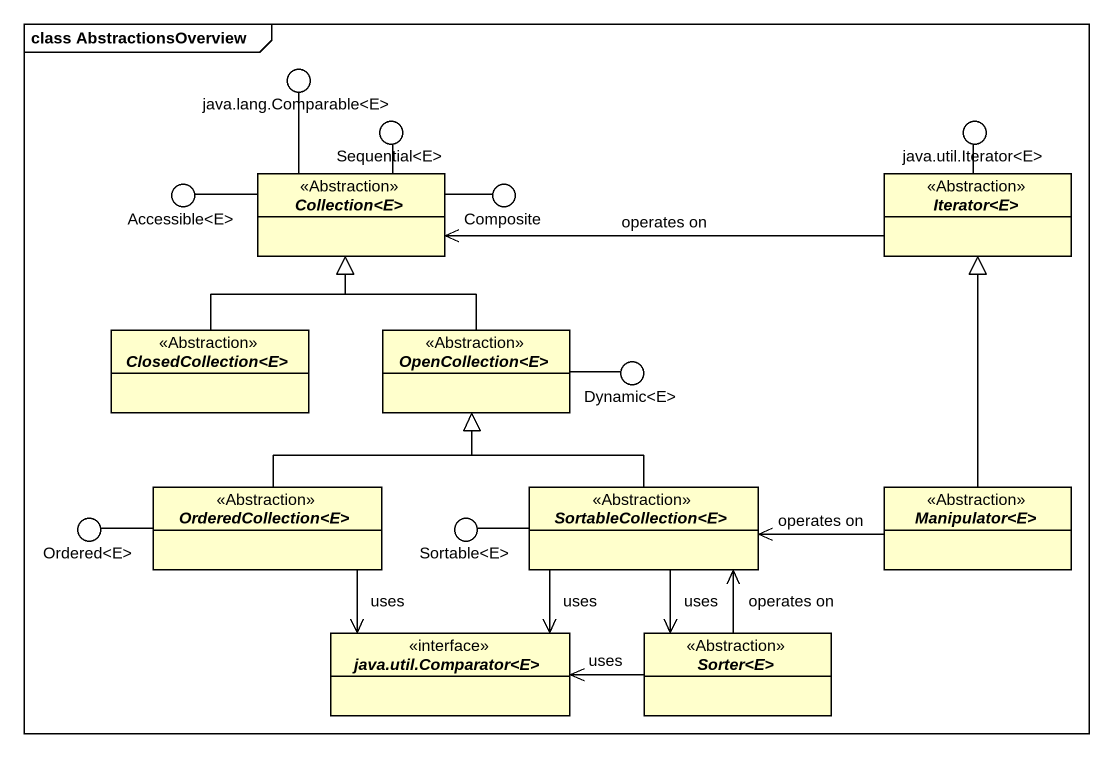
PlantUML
@startuml
mainframe class AbstractionsOverview
allowmixing
hide circle
hide empty members
() "java.lang.Comparable<E>" as java_lang_Comparable_E
() "Sequential<E>" as Sequential_E
() "java.util.Iterator<E>" as java_util_Iterator_E
() "Accessible<E>" as Accessible_E
abstract class "Collection<E>" as Collection_E <<Abstraction>>
() Composite
abstract class "Iterator<E>" as Iterator_E <<Abstraction>>
abstract class "ClosedCollection<E>" as ClosedCollection_E <<Abstraction>>
abstract class "OpenCollection<E>" as OpenCollection_E <<Abstraction>>
() "Dynamic<E>" as Dynamic_E
() "Ordered<E>" as Ordered_E
abstract class "OrderedCollection<E>" as OrderedCollection_E <<Abstraction>>
() "Sortable<E>" as Sortable_E
abstract class "SortableCollection<E>" as SortableCollection_E <<Abstraction>>
abstract class "Manipulator<E>" as Manipulator_E <<Abstraction>>
interface "java.util.Comparator<E>" as java_util_Comparator_E
abstract class "Sorter<E>" as Sorter_E <<Abstraction>>
Collection_E -up- java_lang_Comparable_E
Collection_E -up- Sequential_E
Collection_E -left- Accessible_E
Collection_E -right- Composite
Iterator_E -up- java_util_Iterator_E
Iterator_E -left-> Collection_E : operates on
ClosedCollection_E -up-|> Collection_E
OpenCollection_E -up-|> Collection_E
OpenCollection_E -right- Dynamic_E
OrderedCollection_E -up-|> OpenCollection_E
OrderedCollection_E -left- Ordered_E
OrderedCollection_E --> java_util_Comparator_E : uses
SortableCollection_E -up-|> OpenCollection_E
SortableCollection_E -left- Sortable_E
SortableCollection_E --> java_util_Comparator_E : uses
SortableCollection_E --> Sorter_E : uses
Manipulator_E -up-|> Iterator_E
Manipulator_E -left-> SortableCollection_E : operates on
Sorter_E -up-> SortableCollection_E : operates on
Sorter_E -left-> java_util_Comparator_E : uses
@enduml
